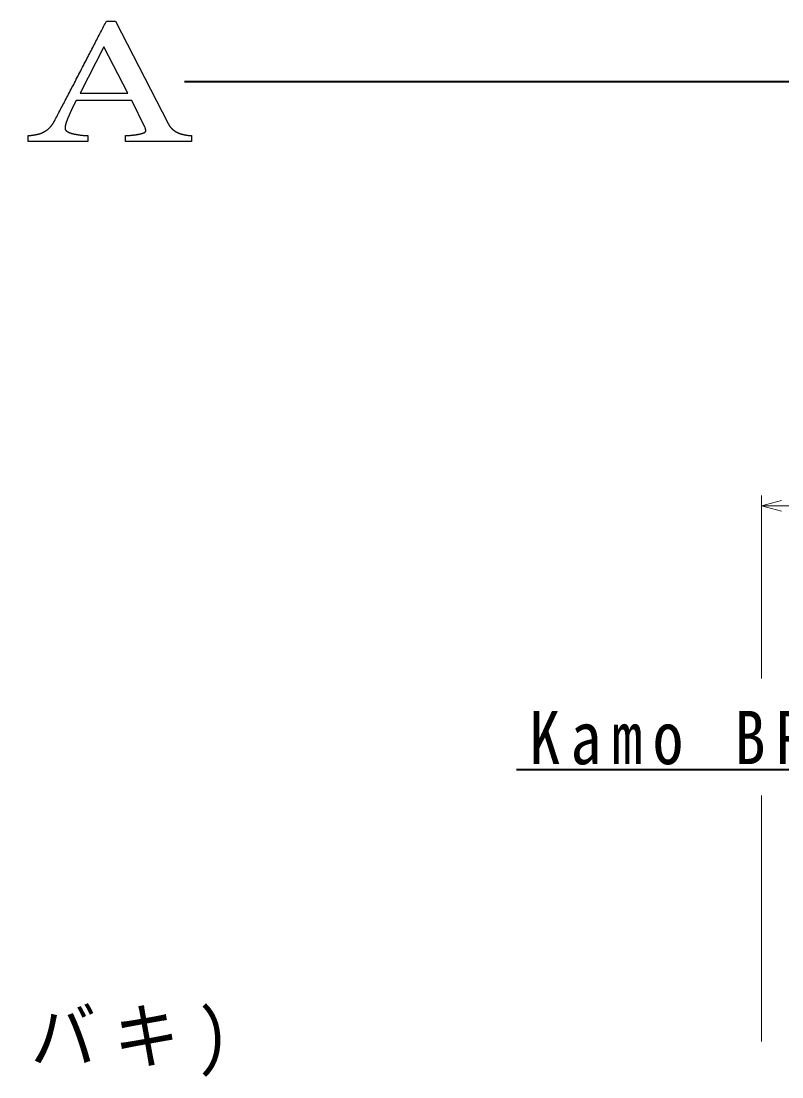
# Model space of a CAD drawing. Units: millimetres on the paper. Extents: x -1451 to 1005, y -1119 to 227.
# Drawn here: x -1022.3 to -949.2, y -543.1 to -441.5 of the extents above; entities that cross this region are included whole.
import ezdxf

# ---------------------------------------------------------------- set-up
doc = ezdxf.new("R2010")
doc.units = ezdxf.units.MM
for name, color, linetype, lineweight in [('0-7_極太線外形', 3, 'Continuous', 25), ('0-9_中心線', 3, 'Continuous', 25), ('0-A_寸法文字', 1, 'Continuous', 9)]:
    doc.layers.add(name, color=color, linetype=linetype, lineweight=lineweight)
doc.styles.add('ＭＳ ゴシック', font='')
doc.styles.get('ＭＳ ゴシック').set_extended_font_data('MS Gothic')

msp = doc.modelspace()

# ---------------------------------------------------------------- linework, layer by layer
at = {"layer": '0-7_極太線外形'}
for points in [[(-1014.971, -443.2), (-1014.897, -443.056), (-1014.823, -442.913), (-1014.749, -442.771), (-1014.677, -442.631), (-1014.605, -442.491), (-1014.533, -442.353), (-1014.462, -442.215), (-1014.392, -442.079), (-1014.322, -441.944), (-1014.253, -441.811), (-1014.184, -441.678), (-1014.116, -441.547), (-1013.255, -441.547), (-1008.172, -451.408), (-1008.162, -451.427), (-1008.152, -451.447), (-1008.142, -451.466), (-1008.132, -451.485), (-1008.122, -451.503), (-1008.111, -451.522), (-1008.101, -451.54), (-1008.09, -451.558), (-1008.079, -451.575), (-1008.069, -451.593), (-1008.058, -451.61), (-1008.047, -451.627), (-1008.036, -451.643), (-1008.025, -451.66), (-1008.013, -451.676), (-1008.002, -451.692), (-1007.99, -451.708), (-1007.979, -451.723), (-1007.967, -451.738), (-1007.955, -451.753), (-1007.944, -451.768), (-1007.932, -451.783), (-1007.92, -451.797), (-1007.907, -451.811), (-1007.895, -451.825)], [(-1018.148, -449.323), (-1018.07, -449.174), (-1017.991, -449.025), (-1017.912, -448.874), (-1017.833, -448.723), (-1017.753, -448.57), (-1017.673, -448.416), (-1017.592, -448.261), (-1017.511, -448.105), (-1017.429, -447.949), (-1017.347, -447.791), (-1017.264, -447.632), (-1017.181, -447.472), (-1017.097, -447.311), (-1017.013, -447.149), (-1016.929, -446.986), (-1016.844, -446.821), (-1016.758, -446.656), (-1016.672, -446.49), (-1016.586, -446.323), (-1016.5, -446.156), (-1016.414, -445.99), (-1016.329, -445.825), (-1016.244, -445.662), (-1016.16, -445.5), (-1016.077, -445.338), (-1015.994, -445.178), (-1015.912, -445.019), (-1015.83, -444.861), (-1015.749, -444.705), (-1015.669, -444.549), (-1015.589, -444.395), (-1015.51, -444.241), (-1015.431, -444.089), (-1015.353, -443.938), (-1015.275, -443.788), (-1015.198, -443.639), (-1015.122, -443.492), (-1015.046, -443.345), (-1014.971, -443.2)], [(-1019.494, -451.719), (-1019.479, -451.702), (-1019.464, -451.685), (-1019.45, -451.667), (-1019.435, -451.649), (-1019.421, -451.63), (-1019.406, -451.611), (-1019.392, -451.592), (-1019.377, -451.573), (-1019.363, -451.553), (-1019.348, -451.532), (-1019.334, -451.512), (-1019.319, -451.491), (-1019.305, -451.47), (-1019.291, -451.448), (-1019.276, -451.426), (-1019.262, -451.403), (-1019.247, -451.38), (-1019.233, -451.357), (-1019.219, -451.334), (-1019.204, -451.31), (-1019.19, -451.286), (-1019.176, -451.261), (-1019.162, -451.236), (-1019.147, -451.211), (-1019.133, -451.185), (-1019.119, -451.159), (-1019.047, -451.024), (-1018.975, -450.888), (-1018.902, -450.751), (-1018.828, -450.613), (-1018.755, -450.474), (-1018.68, -450.334), (-1018.606, -450.192), (-1018.531, -450.05), (-1018.455, -449.907), (-1018.379, -449.762), (-1018.302, -449.617), (-1018.225, -449.471), (-1018.148, -449.323)], [(-1017.413, -449.949), (-1017.426, -449.977), (-1017.439, -450.005), (-1017.452, -450.033), (-1017.465, -450.06), (-1017.478, -450.087), (-1017.49, -450.114), (-1017.502, -450.14), (-1017.514, -450.166), (-1017.526, -450.193), (-1017.538, -450.219), (-1017.549, -450.245), (-1017.561, -450.27), (-1017.572, -450.296), (-1017.584, -450.322), (-1017.595, -450.347), (-1017.606, -450.373), (-1017.618, -450.398), (-1017.629, -450.423), (-1017.64, -450.448), (-1017.651, -450.472), (-1017.662, -450.497), (-1017.672, -450.522), (-1017.683, -450.546), (-1017.694, -450.57), (-1017.704, -450.595), (-1017.715, -450.619), (-1017.725, -450.642), (-1017.736, -450.666), (-1017.746, -450.69), (-1017.756, -450.713), (-1017.766, -450.737), (-1017.777, -450.76), (-1017.787, -450.783), (-1017.796, -450.806), (-1017.806, -450.829), (-1017.816, -450.852), (-1017.826, -450.874), (-1017.835, -450.897), (-1017.845, -450.919)], [(-1010.387, -451.817), (-1010.39, -451.811), (-1010.392, -451.805), (-1010.394, -451.8), (-1010.396, -451.795), (-1010.399, -451.789), (-1010.401, -451.784), (-1010.404, -451.779), (-1010.406, -451.773), (-1010.409, -451.768), (-1010.411, -451.763), (-1010.414, -451.758), (-1010.417, -451.753), (-1010.419, -451.748), (-1011.688, -449.183), (-1017.027, -449.183), (-1017.045, -449.219), (-1017.064, -449.254), (-1017.082, -449.288), (-1017.099, -449.323), (-1017.117, -449.357), (-1017.134, -449.391), (-1017.152, -449.424), (-1017.169, -449.458), (-1017.185, -449.49), (-1017.202, -449.523), (-1017.218, -449.555), (-1017.235, -449.587), (-1017.251, -449.619), (-1017.266, -449.651), (-1017.282, -449.682), (-1017.297, -449.713), (-1017.313, -449.743), (-1017.328, -449.774), (-1017.342, -449.804), (-1017.357, -449.833), (-1017.371, -449.863), (-1017.385, -449.892), (-1017.399, -449.92), (-1017.413, -449.949)], [(-1017.845, -450.919), (-1017.855, -450.941), (-1017.863, -450.963), (-1017.871, -450.984), (-1017.88, -451.005), (-1017.888, -451.026), (-1017.896, -451.046), (-1017.903, -451.066), (-1017.911, -451.086), (-1017.918, -451.106), (-1017.926, -451.126), (-1017.933, -451.145), (-1017.94, -451.164), (-1017.946, -451.183), (-1017.953, -451.201), (-1017.959, -451.219), (-1017.966, -451.237), (-1017.972, -451.255), (-1017.978, -451.273), (-1017.983, -451.29), (-1017.989, -451.307), (-1017.994, -451.324), (-1018, -451.34), (-1018.005, -451.357), (-1018.01, -451.373), (-1018.015, -451.388), (-1018.019, -451.404), (-1018.024, -451.419), (-1018.028, -451.434), (-1018.032, -451.449), (-1018.036, -451.463), (-1018.04, -451.478), (-1018.044, -451.492), (-1018.048, -451.505), (-1018.051, -451.519), (-1018.054, -451.532), (-1018.057, -451.545), (-1018.06, -451.558), (-1018.062, -451.571), (-1018.065, -451.584)], [(-1020.266, -452.279), (-1020.249, -452.271), (-1020.222, -452.257), (-1020.196, -452.244), (-1020.17, -452.23), (-1020.145, -452.216), (-1020.12, -452.202), (-1020.095, -452.189), (-1020.07, -452.175), (-1020.046, -452.161), (-1020.023, -452.147), (-1020, -452.133), (-1019.977, -452.119), (-1019.954, -452.105), (-1019.932, -452.091), (-1019.91, -452.077), (-1019.889, -452.063), (-1019.868, -452.048), (-1019.847, -452.034), (-1019.827, -452.02), (-1019.807, -452.005), (-1019.787, -451.991), (-1019.768, -451.977), (-1019.749, -451.962), (-1019.731, -451.947), (-1019.713, -451.933), (-1019.695, -451.918), (-1019.677, -451.903), (-1019.66, -451.889), (-1019.644, -451.874), (-1019.628, -451.859), (-1019.612, -451.844), (-1019.596, -451.829), (-1019.581, -451.814), (-1019.566, -451.799), (-1019.552, -451.784), (-1019.537, -451.768), (-1019.523, -451.752), (-1019.508, -451.736), (-1019.494, -451.719)], [(-1018.065, -451.584), (-1018.067, -451.596), (-1018.07, -451.609), (-1018.072, -451.621), (-1018.074, -451.633), (-1018.076, -451.645), (-1018.078, -451.657), (-1018.08, -451.668), (-1018.082, -451.68), (-1018.084, -451.691), (-1018.086, -451.702), (-1018.087, -451.713), (-1018.088, -451.724), (-1018.09, -451.734), (-1018.091, -451.745), (-1018.092, -451.755), (-1018.093, -451.765), (-1018.094, -451.775), (-1018.095, -451.785), (-1018.096, -451.795), (-1018.096, -451.804), (-1018.097, -451.813), (-1018.097, -451.823), (-1018.098, -451.832), (-1018.098, -451.841), (-1018.098, -451.85), (-1018.098, -451.858), (-1018.097, -451.878), (-1018.096, -451.898), (-1018.092, -451.918), (-1018.088, -451.937), (-1018.082, -451.956), (-1018.075, -451.975), (-1018.066, -451.994), (-1018.056, -452.012), (-1018.045, -452.03), (-1018.033, -452.047), (-1018.019, -452.064), (-1018.004, -452.081), (-1017.987, -452.098)], [(-1017.987, -452.098), (-1017.97, -452.115), (-1017.951, -452.131), (-1017.93, -452.146), (-1017.908, -452.162), (-1017.885, -452.177), (-1017.861, -452.192), (-1017.835, -452.207), (-1017.808, -452.221), (-1017.78, -452.235), (-1017.75, -452.249), (-1017.719, -452.262), (-1017.686, -452.275), (-1017.653, -452.288), (-1017.618, -452.301), (-1017.581, -452.313), (-1017.543, -452.325), (-1017.504, -452.337), (-1017.464, -452.348), (-1017.422, -452.359), (-1017.38, -452.37), (-1017.337, -452.381), (-1017.294, -452.391), (-1017.251, -452.402), (-1017.207, -452.412), (-1017.163, -452.421), (-1017.118, -452.43), (-1017.074, -452.439), (-1017.029, -452.448), (-1016.983, -452.457), (-1016.937, -452.465), (-1016.891, -452.473), (-1016.845, -452.48), (-1016.798, -452.487), (-1016.751, -452.494), (-1016.704, -452.501), (-1016.656, -452.507), (-1016.608, -452.513), (-1016.559, -452.519), (-1016.51, -452.524)], [(-1010.726, -452.368), (-1010.697, -452.36), (-1010.67, -452.352), (-1010.643, -452.343), (-1010.618, -452.335), (-1010.593, -452.326), (-1010.57, -452.318), (-1010.548, -452.309), (-1010.527, -452.3), (-1010.507, -452.291), (-1010.488, -452.282), (-1010.47, -452.272), (-1010.453, -452.263), (-1010.437, -452.254), (-1010.423, -452.244), (-1010.409, -452.234), (-1010.397, -452.225), (-1010.385, -452.215), (-1010.375, -452.205), (-1010.366, -452.195), (-1010.358, -452.184), (-1010.351, -452.174), (-1010.345, -452.164), (-1010.34, -452.153), (-1010.336, -452.143), (-1010.333, -452.132), (-1010.332, -452.121), (-1010.331, -452.11), (-1010.331, -452.105), (-1010.331, -452.101), (-1010.331, -452.096), (-1010.332, -452.091), (-1010.332, -452.086), (-1010.332, -452.081), (-1010.332, -452.076), (-1010.333, -452.071), (-1010.333, -452.066), (-1010.333, -452.061), (-1010.334, -452.056), (-1010.334, -452.05)], [(-1010.334, -452.05), (-1010.335, -452.045), (-1010.336, -452.04), (-1010.336, -452.034), (-1010.337, -452.029), (-1010.338, -452.023), (-1010.338, -452.017), (-1010.339, -452.012), (-1010.34, -452.006), (-1010.341, -452), (-1010.342, -451.994), (-1010.343, -451.988), (-1010.344, -451.982), (-1010.345, -451.976), (-1010.346, -451.97), (-1010.347, -451.963), (-1010.348, -451.957), (-1010.349, -451.951), (-1010.35, -451.944), (-1010.351, -451.937), (-1010.352, -451.931), (-1010.354, -451.924), (-1010.355, -451.918), (-1010.357, -451.911), (-1010.359, -451.905), (-1010.36, -451.899), (-1010.362, -451.893), (-1010.364, -451.886), (-1010.366, -451.88), (-1010.367, -451.874), (-1010.369, -451.868), (-1010.371, -451.862), (-1010.373, -451.856), (-1010.375, -451.851), (-1010.377, -451.845), (-1010.379, -451.839), (-1010.381, -451.833), (-1010.383, -451.828), (-1010.385, -451.822), (-1010.387, -451.817)], [(-1007.895, -451.825), (-1007.883, -451.838), (-1007.87, -451.852), (-1007.858, -451.865), (-1007.845, -451.878), (-1007.832, -451.89), (-1007.82, -451.903), (-1007.807, -451.915), (-1007.794, -451.927), (-1007.781, -451.939), (-1007.767, -451.951), (-1007.754, -451.963), (-1007.74, -451.975), (-1007.725, -451.987), (-1007.711, -451.999), (-1007.696, -452.011), (-1007.68, -452.023), (-1007.665, -452.035), (-1007.649, -452.047), (-1007.632, -452.059), (-1007.616, -452.071), (-1007.599, -452.083), (-1007.582, -452.095), (-1007.564, -452.107), (-1007.546, -452.119), (-1007.528, -452.13), (-1007.509, -452.142), (-1007.491, -452.154), (-1007.471, -452.166), (-1007.452, -452.178), (-1007.432, -452.19), (-1007.412, -452.202), (-1007.392, -452.213), (-1007.371, -452.225), (-1007.35, -452.237), (-1007.328, -452.249), (-1007.307, -452.261), (-1007.285, -452.272), (-1007.262, -452.284), (-1007.239, -452.296)], [(-1016.51, -452.524), (-1016.461, -452.53), (-1016.411, -452.535), (-1016.362, -452.539), (-1016.311, -452.543), (-1016.261, -452.547), (-1016.21, -452.551), (-1016.159, -452.554), (-1016.107, -452.558), (-1016.055, -452.56), (-1016.003, -452.563), (-1015.95, -452.565), (-1015.897, -452.567), (-1015.897, -453.14), (-1021.635, -453.14), (-1021.635, -452.567), (-1021.617, -452.566), (-1021.599, -452.565), (-1021.581, -452.564), (-1021.562, -452.562), (-1021.543, -452.561), (-1021.524, -452.559), (-1021.505, -452.558), (-1021.485, -452.556), (-1021.466, -452.554), (-1021.445, -452.552), (-1021.425, -452.55), (-1021.404, -452.547), (-1021.384, -452.545), (-1021.363, -452.542), (-1021.341, -452.54), (-1021.32, -452.537), (-1021.298, -452.534), (-1021.275, -452.531), (-1021.253, -452.528), (-1021.23, -452.524), (-1021.207, -452.521), (-1021.184, -452.517), (-1021.161, -452.514), (-1021.137, -452.51)], [(-1021.137, -452.51), (-1021.113, -452.506), (-1021.089, -452.502), (-1021.064, -452.498), (-1021.04, -452.494), (-1021.015, -452.489), (-1020.989, -452.485), (-1020.964, -452.48), (-1020.938, -452.476), (-1020.912, -452.471), (-1020.886, -452.466), (-1020.86, -452.461), (-1020.835, -452.456), (-1020.81, -452.451), (-1020.785, -452.445), (-1020.761, -452.44), (-1020.737, -452.434), (-1020.713, -452.429), (-1020.69, -452.423), (-1020.667, -452.417), (-1020.644, -452.411), (-1020.621, -452.405), (-1020.599, -452.399), (-1020.577, -452.393), (-1020.556, -452.386), (-1020.534, -452.38), (-1020.513, -452.373), (-1020.492, -452.367), (-1020.472, -452.36), (-1020.452, -452.353), (-1020.432, -452.346), (-1020.412, -452.339), (-1020.393, -452.332), (-1020.374, -452.324), (-1020.355, -452.317), (-1020.337, -452.31), (-1020.319, -452.302), (-1020.301, -452.294), (-1020.283, -452.287), (-1020.266, -452.279)], [(-1005.929, -453.14), (-1012.276, -453.14), (-1012.276, -452.567), (-1012.224, -452.565), (-1012.172, -452.562), (-1012.121, -452.559), (-1012.071, -452.556), (-1012.021, -452.553), (-1011.972, -452.55), (-1011.923, -452.546), (-1011.875, -452.543), (-1011.827, -452.539), (-1011.78, -452.535), (-1011.734, -452.531), (-1011.688, -452.527), (-1011.643, -452.522), (-1011.598, -452.518), (-1011.554, -452.513), (-1011.51, -452.508), (-1011.467, -452.503), (-1011.424, -452.498), (-1011.382, -452.492), (-1011.341, -452.487), (-1011.3, -452.481), (-1011.259, -452.475), (-1011.22, -452.469), (-1011.18, -452.462), (-1011.142, -452.456), (-1011.103, -452.449), (-1011.066, -452.443), (-1011.029, -452.436), (-1010.992, -452.429), (-1010.956, -452.421), (-1010.921, -452.414), (-1010.886, -452.406), (-1010.852, -452.399), (-1010.818, -452.391), (-1010.787, -452.384), (-1010.756, -452.376), (-1010.726, -452.368)], [(-1007.239, -452.296), (-1007.224, -452.303), (-1007.207, -452.31), (-1007.191, -452.316), (-1007.174, -452.323), (-1007.157, -452.329), (-1007.14, -452.336), (-1007.123, -452.342), (-1007.105, -452.349), (-1007.087, -452.355), (-1007.068, -452.361), (-1007.05, -452.367), (-1007.031, -452.374), (-1007.012, -452.38), (-1006.992, -452.386), (-1006.972, -452.392), (-1006.952, -452.398), (-1006.932, -452.404), (-1006.911, -452.409), (-1006.89, -452.415), (-1006.869, -452.421), (-1006.848, -452.427), (-1006.826, -452.432), (-1006.804, -452.438), (-1006.782, -452.443), (-1006.759, -452.449), (-1006.736, -452.454), (-1006.713, -452.459), (-1006.689, -452.465), (-1006.666, -452.47), (-1006.642, -452.475), (-1006.617, -452.48), (-1006.593, -452.485), (-1006.568, -452.49), (-1006.543, -452.494), (-1006.519, -452.499), (-1006.495, -452.503), (-1006.472, -452.507), (-1006.448, -452.511), (-1006.425, -452.515)], [(-1006.425, -452.515), (-1006.402, -452.519), (-1006.379, -452.522), (-1006.357, -452.526), (-1006.335, -452.529), (-1006.313, -452.532), (-1006.291, -452.535), (-1006.27, -452.538), (-1006.249, -452.541), (-1006.228, -452.544), (-1006.207, -452.546), (-1006.187, -452.549), (-1006.166, -452.551), (-1006.147, -452.553), (-1006.127, -452.555), (-1006.108, -452.557), (-1006.089, -452.558), (-1006.07, -452.56), (-1006.051, -452.561), (-1006.033, -452.563), (-1006.015, -452.564), (-1005.997, -452.565), (-1005.98, -452.565), (-1005.962, -452.566), (-1005.946, -452.567), (-1005.929, -452.567), (-1005.929, -453.14)]]:
    msp.add_lwpolyline(points, dxfattribs=at)
msp.add_lwpolyline([(-1012.074, -448.468), (-1014.381, -444.036), (-1016.649, -448.468)], close=True, dxfattribs=at)
at = {"layer": '0-9_中心線', "color": 5, "lineweight": 40}
msp.add_line((-650.354, -447.392), (-1006.597, -447.392), dxfattribs=at)
at = {"layer": '0-A_寸法文字'}
for p, q in [((-951.131, -487.194), (-951.131, -504.817)), ((-951.131, -488.194), (-949.199, -487.676)), ((-951.131, -488.194), (-930.733, -488.194)), ((-951.131, -488.194), (-949.199, -488.711)), ((-951.131, -516.064), (-951.131, -539.741))]:
    msp.add_line(p, q, dxfattribs=at)
at = {"layer": '0-A_寸法文字', "color": 5, "lineweight": 40}
msp.add_line((-913.453, -513.607), (-974.671, -513.607), dxfattribs=at)

# ---------------------------------------------------------------- texts
at = {"layer": '0-A_寸法文字', "color": 2, "char_height": 5.132, "attachment_point": 7, "style": 'ＭＳ ゴシック'}
for s, insert in [('\\T1.33;\\W0.85;Kamo\\~BRF65SS15G', (-973.439, -513.141)), ('\\T1.27;\\W0.9;PT30P3M15BF-A\\~(ツバキ)', (-1089.272, -543.143))]:
    msp.add_mtext(s, dxfattribs=dict(at, insert=insert))

doc.saveas('drawing.dxf')
